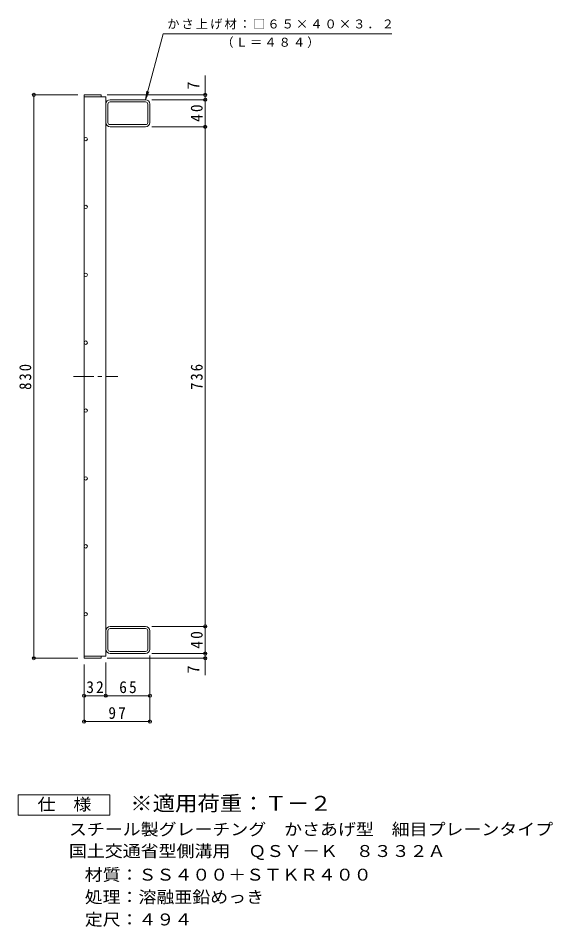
# Model space of a CAD drawing. Units: millimetres, scale not verified. Extents: x -585 to 1042, y -826 to 760.
# Drawn here: x 254 to 1042, y -636 to 703 of the extents above; entities that cross this region are included whole.
import ezdxf
from ezdxf.enums import TextEntityAlignment as Align

# ---------------------------------------------------------------- set-up
doc = ezdxf.new("R2010")
doc.units = ezdxf.units.MM
doc.header["$LTSCALE"] = 6
doc.header["$PDMODE"] = 32
doc.header["$PDSIZE"] = 4.8
doc.linetypes.add('CHAIN1', pattern=[8, 5, -1, 1, -1])
for name, color, linetype, lineweight in [('A-1_ピット', 2, 'Continuous', 9), ('A-2_蓋', 3, 'Continuous', 9), ('A-4_寸法', 7, 'Continuous', 9), ('F-4_F-4ﾚｲﾔ', 2, 'Continuous', 9)]:
    doc.layers.add(name, color=color, linetype=linetype, lineweight=lineweight)
doc.layers.add('F-5_F-5ﾚｲﾔ', color=2, linetype='Continuous')
doc.styles.add('ＭＳ ゴシック', font='')
doc.styles.get('ＭＳ ゴシック').set_extended_font_data('MS Gothic')

msp = doc.modelspace()

# ---------------------------------------------------------------- linework, layer by layer
at = {"layer": 'A-1_ピット'}
for p, q in [((386.443, 549.397), (386.443, 576.597)), ((441.843, 582.998), (389.643, 582.998)), ((441.843, 579.798), (389.643, 579.798)), ((445.043, 549.397), (445.043, 576.597)), ((448.243, 549.397), (448.243, 576.598)), ((389.643, 546.197), (441.843, 546.197)), ((441.843, 542.997), (389.643, 542.997)), ((386.443, -199.403), (386.443, -226.602)), ((441.843, -193.003), (389.643, -193.003)), ((389.643, -196.203), (441.843, -196.203)), ((445.043, -199.403), (445.043, -226.602)), ((448.243, -199.403), (448.243, -226.603)), ((441.843, -229.803), (389.643, -229.803)), ((441.843, -233.003), (389.643, -233.003))]:
    msp.add_line(p, q, dxfattribs=at)
for centre, radius, start, end in [((389.643, 576.598), 6.4, 90, 180), ((389.643, 576.597), 3.2, 90, 180), ((441.843, 576.598), 6.4, 0, 90), ((441.843, 576.597), 3.2, 0, 90), ((389.643, 549.397), 6.4, 180, 270), ((389.643, 549.397), 3.2, 180, 270), ((441.843, 549.397), 6.4, 270, 0), ((441.843, 549.397), 3.2, 270, 0), ((389.643, -199.403), 6.4, 90, 180), ((389.643, -199.403), 3.2, 90, 180), ((441.843, -199.403), 6.4, 0, 90), ((441.843, -199.403), 3.2, 0, 90), ((389.643, -226.603), 6.4, 180, 270), ((389.643, -226.602), 3.2, 180, 270), ((441.843, -226.602), 3.2, 270, 0), ((441.843, -226.603), 6.4, 270, 0)]:
    msp.add_arc(centre, radius, start, end, dxfattribs=at)
at = {"layer": 'A-2_蓋'}
for p, q in [((351.243, 589.997), (351.243, -240.003)), ((351.243, 586.997), (383.243, 586.997))]:
    msp.add_line(p, q, dxfattribs=at)
at = {"layer": 'A-2_蓋', "linetype": 'CHAIN1'}
msp.add_line((335.561, 174.997), (400.862, 174.997), dxfattribs=at)
at = {"layer": 'A-2_蓋'}
for points in [[(351.243, 589.997), (376.243, 589.997), (376.243, 586.997)], [(351.243, -237.003), (383.243, -237.003), (383.243, 586.997)], [(351.243, -240.003), (376.243, -240.003), (376.243, -237.003)]]:
    msp.add_lwpolyline(points, dxfattribs=at)
for centre in [(353.743, 524.997), (353.743, 424.998), (353.743, 324.997), (353.743, 224.997), (353.743, 124.997), (353.743, 24.997), (353.743, -75.003), (353.743, -175.003)]:
    msp.add_circle(centre, 2.5, dxfattribs=at)
at = {"layer": 'A-4_寸法'}
for p, q in [((529.666, 618.714), (529.666, 542.997)), ((342.243, 589.997), (275.497, 589.997)), ((277.297, 589.997), (277.297, -240.003)), ((385.243, 589.997), (531.466, 589.997)), ((441.843, 582.998), (443.475, 595.39)), ((441.843, 582.998), (446.626, 594.546)), ((450.843, 582.998), (531.466, 582.998)), ((450.843, 542.997), (531.466, 542.997)), ((529.666, 542.997), (529.666, -193.003)), ((450.843, -193.003), (531.466, -193.003)), ((529.666, -193.003), (529.666, -265.019)), ((342.243, -240.003), (275.497, -240.003)), ((385.243, -240.003), (531.466, -240.003)), ((448.243, -235.603), (448.243, -334.89)), ((450.843, -233.003), (531.466, -233.003)), ((351.243, -249.003), (351.243, -334.89)), ((383.243, -246.003), (383.243, -296.858)), ((351.243, -295.058), (383.243, -295.058)), ((383.243, -295.058), (448.243, -295.058)), ((351.243, -333.09), (448.243, -333.09))]:
    msp.add_line(p, q, dxfattribs=at)
msp.add_lwpolyline([(441.843, 582.998), (467.834, 679.997), (804.581, 679.997)], dxfattribs=at)
for p in [(277.297, 589.997), (529.666, 589.997), (529.666, 582.998), (529.666, 542.997), (529.666, -193.003), (277.297, -240.003), (529.666, -233.003), (529.666, -240.003), (351.243, -295.058), (383.243, -295.058), (448.243, -295.058), (351.243, -333.09), (448.243, -333.09)]:
    msp.add_point(p, dxfattribs=at)
at = {"layer": 'F-4_F-4ﾚｲﾔ'}
msp.add_lwpolyline([(254.23, -471.216), (254.23, -441.216), (389.23, -441.216), (389.23, -471.216)], close=True, dxfattribs=at)

# ---------------------------------------------------------------- texts
at = {"layer": 'A-4_寸法', "color": 2, "style": 'ＭＳ ゴシック'}
for p in [(526.066, 597.664), (526.066, -262.398)]:
    msp.add_text('7', height=17.6, rotation=90, dxfattribs=at).set_placement(p, align=Align.BOTTOM_LEFT)
at = {"layer": 'A-4_寸法', "char_height": 13.2, "attachment_point": 7, "style": 'ＭＳ ゴシック'}
for s, insert in [('\\T1.17;かさ上げ材：□６５×４０×３．２', (473.713, 686.527)), ('\\T1.17;（Ｌ＝４８４）', (553.471, 659.267))]:
    msp.add_mtext(s, dxfattribs=dict(at, insert=insert))
at = {"layer": 'A-4_寸法', "color": 2, "char_height": 17.6, "attachment_point": 7, "rotation": 90, "style": 'ＭＳ ゴシック'}
for s, insert in [('\\T1.27;\\W0.95;40', (526.066, 550.248)), ('\\T1.27;\\W0.9;830', (273.697, 155.497)), ('\\T1.27;\\W0.9;736', (526.066, 155.497)), ('\\T1.27;\\W0.95;40', (526.066, -225.753))]:
    msp.add_mtext(s, dxfattribs=dict(at, insert=insert))
at = {"layer": 'A-4_寸法', "color": 2, "char_height": 17.6, "attachment_point": 7, "style": 'ＭＳ ゴシック'}
for s, insert in [('\\T1.27;\\W0.95;32', (354.493, -291.458)), ('\\T1.27;\\W0.95;65', (402.993, -291.458)), ('\\T1.27;\\W0.95;97', (386.993, -329.49))]:
    msp.add_mtext(s, dxfattribs=dict(at, insert=insert))
at = {"layer": 'F-4_F-4ﾚｲﾔ', "style": 'ＭＳ ゴシック', "width": 1.1}
for s, p in [('仕\u3000様', (282.73, -469.139)), ('スチール製グレーチング\u3000かさあげ型\u3000細目プレーンタイプ', (328.984, -505.968)), ('国土交通省型側溝用\u3000ＱＳＹ－Ｋ\u3000８３３２Ａ', (328.984, -537.957)), ('材質：ＳＳ４００＋ＳＴＫＲ４００', (352.213, -572.789)), ('処理：溶融亜鉛めっき', (352.213, -605.789)), ('定尺：４９４', (352.213, -638.789))]:
    msp.add_text(s, height=17.6, dxfattribs=at).set_placement(p, align=Align.BOTTOM_LEFT)
at = {"layer": 'F-5_F-5ﾚｲﾔ', "color": 3, "style": 'ＭＳ ゴシック', "width": 1.1}
msp.add_text('※適用荷重：Ｔ－２', height=21.99, dxfattribs=at).set_placement((419.23, -471.216), align=Align.BOTTOM_LEFT)

doc.saveas('drawing.dxf')
